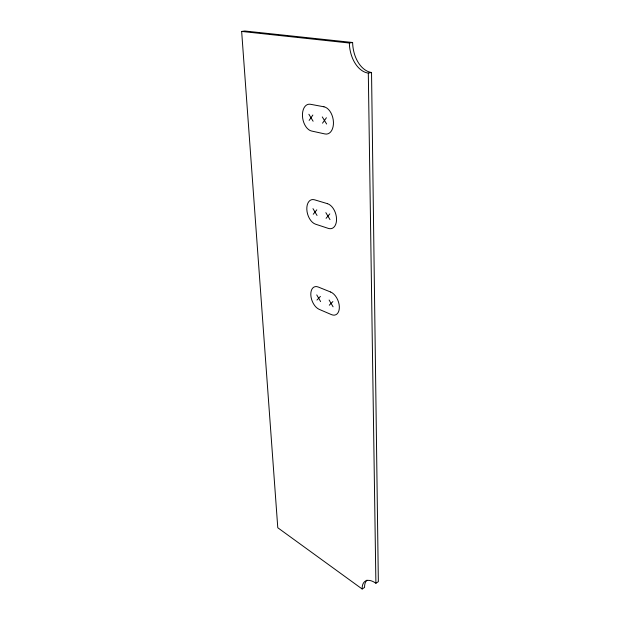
<?xml version="1.0" encoding="UTF-8"?>
<svg xmlns="http://www.w3.org/2000/svg" width="620" height="620" viewBox="0 0 620 620"><rect width="100%" height="100%" fill="white"/><g stroke="black" fill="none" stroke-linecap="round" stroke-linejoin="round"><path stroke-width="0.93" d="M309.14 120.404L312.852 115.041M322.524 123.171L326.407 117.738M313.232 214.264L316.804 209.831M326.066 218.349L329.794 213.885M316.967 300.041L320.416 296.414M329.298 305.211L332.886 301.568M375.898 583.257L378.347 581.653L371.535 72.486A28.559 18.817 83.9 0 1 352.617 42.493L244.784 31L241.653 31.434L277.783 527.752L362.15 589A21.134 10.478 58.4 0 1 375.898 583.257L368.303 73.106A28.636 18.794 83.8 0 1 349.347 43.028L241.653 31.434M362.15 589L364.568 587.427A21.088 10.501 58.4 0 1 367.017 580.111M368.303 73.106L371.535 72.486M349.347 43.028L352.617 42.493M322.292 116.917L326.624 124.016M308.869 114.25L313.108 121.225M325.856 212.652L329.995 219.596M312.984 208.646L317.037 215.473M329.104 300.01L333.072 306.799M316.743 294.895L320.625 301.576M323.966 106.795L310.411 104.269A13.663 8.362 78.6 0 0 302.459 115.925A13.663 8.362 78.6 0 0 311.558 131.022L324.95 133.951A13.865 8.649 78.6 0 0 333.444 122.194A13.865 8.649 78.6 0 0 323.966 106.795M327.476 203.685L314.487 199.787A12.795 7.773 73.7 0 0 306.822 209.405A12.795 7.773 73.7 0 0 315.526 224.177L328.368 228.408A12.981 8.029 73.4 0 0 336.536 218.759A12.981 8.029 73.4 0 0 327.476 203.685M330.677 292.028L318.207 287.006A12.144 7.176 69.4 0 0 310.814 294.895A12.144 7.176 69.4 0 0 319.153 309.334L331.491 314.635A12.322 7.393 69 0 0 339.341 306.768A12.322 7.393 69 0 0 330.677 292.028"/></g></svg>
